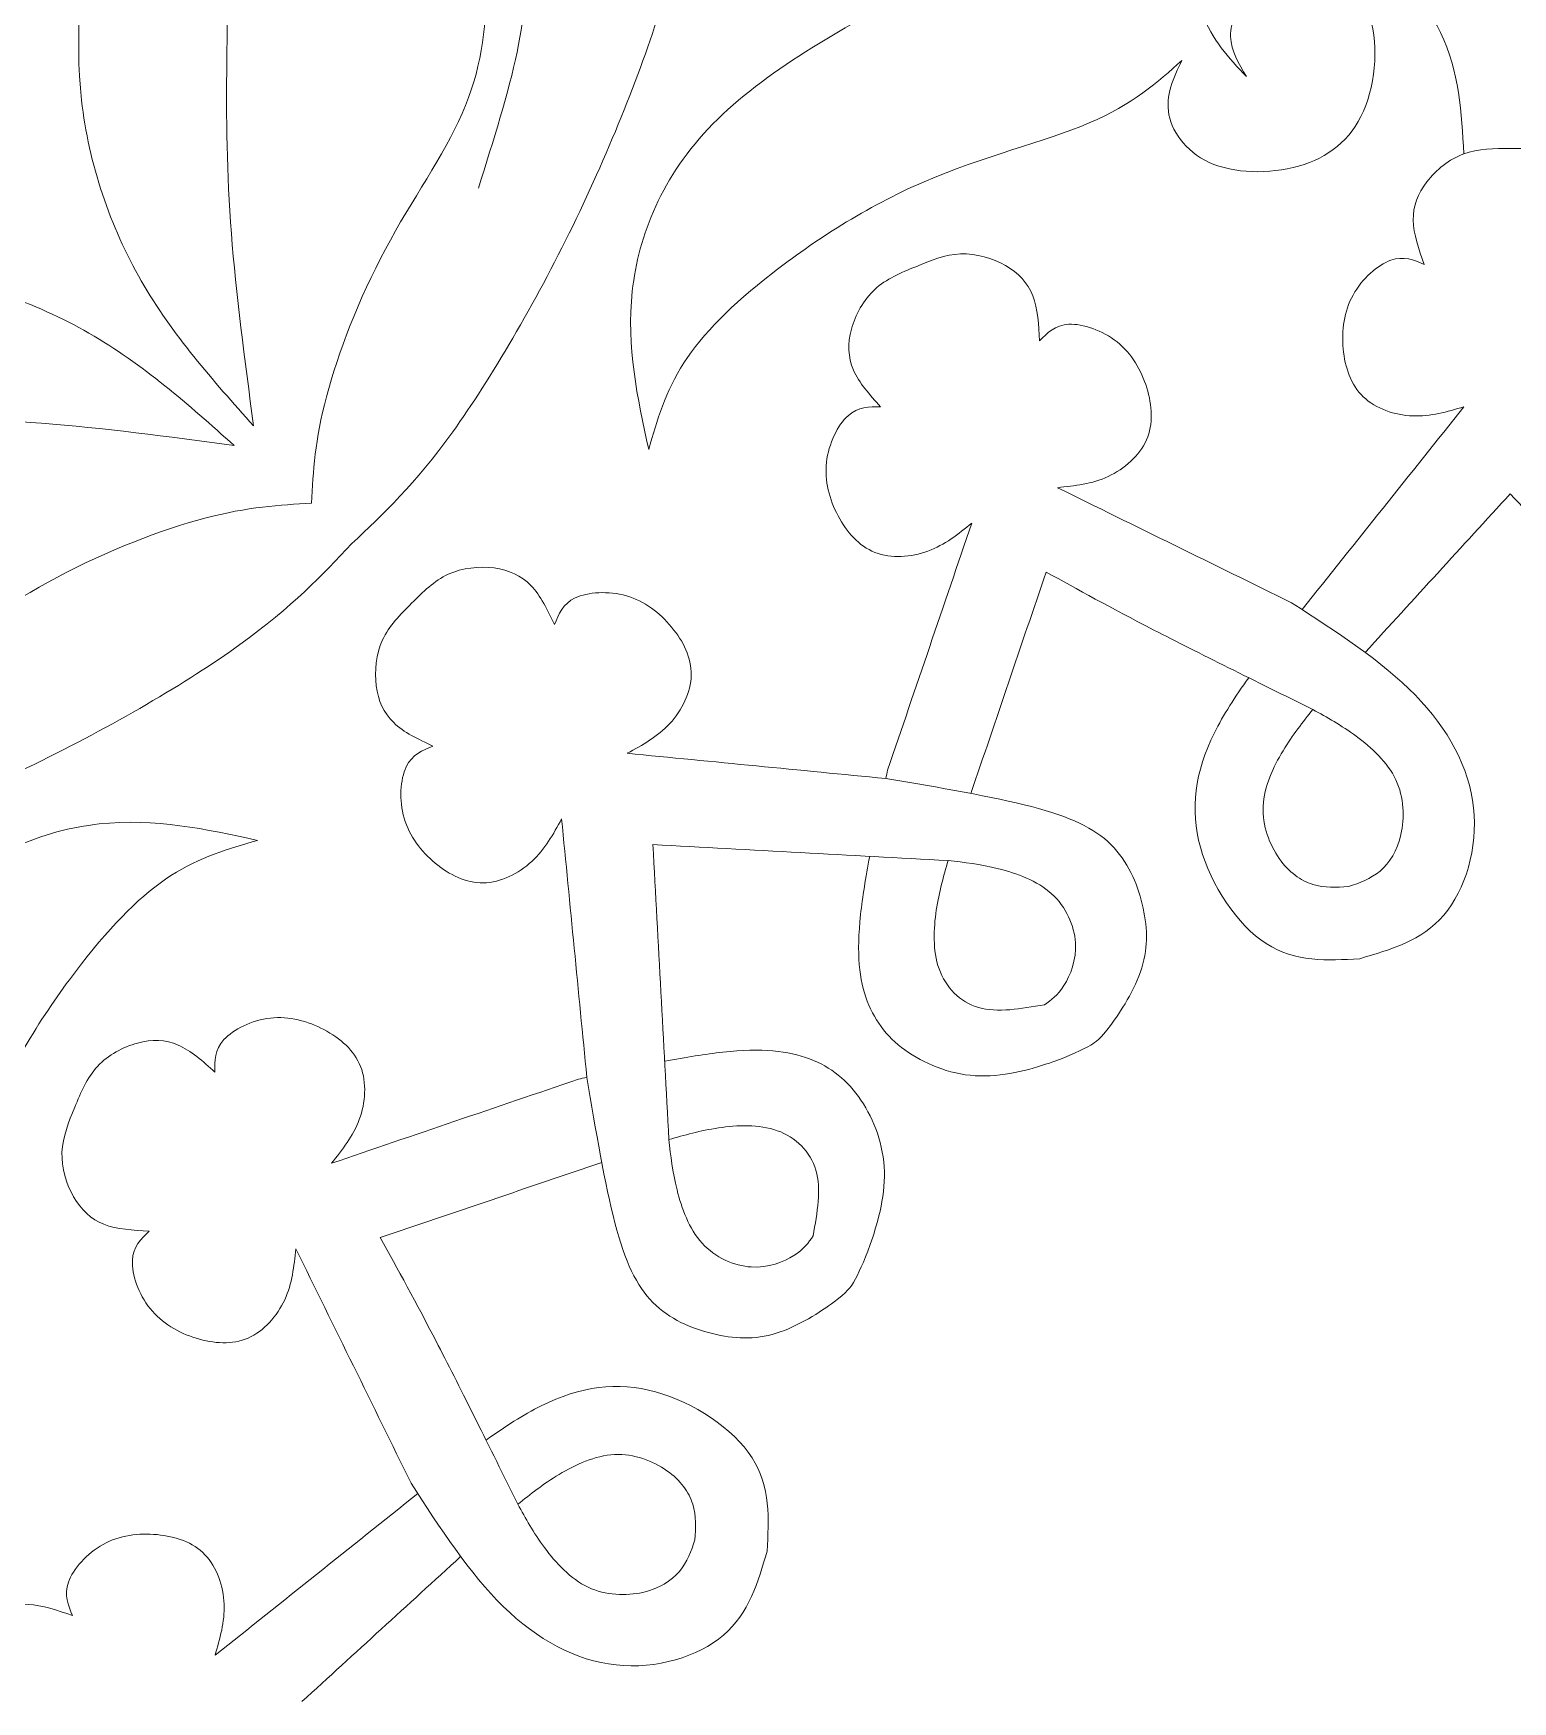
# Model space of a CAD drawing. Header units: millimetres. Extents: x -49.7 to 16.7, y -35.8 to 30.6.
# Drawn here: x -21.95 to -16.45, y -2.59 to 3.62 of the extents above; entities that cross this region are included whole.
import ezdxf

# ---------------------------------------------------------------- set-up
doc = ezdxf.new("R2010")
doc.units = ezdxf.units.MM
doc.header["$MEASUREMENT"] = 0
doc.layers.add('Layer 1', color=7, linetype='Continuous')

msp = doc.modelspace()

# ---------------------------------------------------------------- linework, layer by layer
at = {"layer": 'Layer 1', "lineweight": 9}
for points, knots in [([(4.9302, 18.8028), (-6.8815, 30.6145), (-26.0394, 30.6145), (-37.8511, 18.8028), (-37.8511, 18.8028), (-49.6628, 6.991), (-49.6628, -12.1668), (-37.8511, -23.9785), (-37.8511, -23.9785), (-26.0394, -35.7903), (-6.8815, -35.7903), (4.9302, -23.9785), (4.9302, -23.9785), (16.7419, -12.1668), (16.7419, 6.991), (4.9302, 18.8028)], [0, 0, 0, 0, 0.2, 0.2, 0.2, 0.2, 0.4, 0.4, 0.4, 0.4, 0.6, 0.6, 0.6, 0.6, 1, 1, 1, 1]), ([(-20.7684, 1.72), (-20.651, 1.8302), (-20.5336, 1.9404), (-20.3928, 2.1361), (-20.3928, 2.1361), (-20.2519, 2.3318), (-20.0876, 2.6129), (-19.947, 2.9014), (-19.947, 2.9014), (-19.8064, 3.1899), (-19.6895, 3.4857), (-19.611, 3.7395), (-19.611, 3.7395), (-19.5325, 3.9933), (-19.4923, 4.2051), (-19.37, 4.4808), (-19.37, 4.4808), (-19.2477, 4.7565), (-19.0432, 5.0961), (-18.899, 5.3316), (-18.899, 5.3316), (-18.7547, 5.5672), (-18.6707, 5.6987), (-18.6105, 5.8758), (-18.6105, 5.8758), (-18.5502, 6.0529), (-18.5137, 6.2757), (-18.5155, 6.4746), (-18.5155, 6.4746), (-18.5173, 6.6737), (-18.5575, 6.849), (-18.6378, 7.0151), (-18.6378, 7.0151), (-18.7182, 7.1813), (-18.8387, 7.3383), (-18.9391, 7.4479), (-18.9391, 7.4479), (-19.0395, 7.5574), (-19.1199, 7.6195), (-19.2002, 7.6816)], [0, 0, 0, 0, 0.090909, 0.090909, 0.090909, 0.090909, 0.181818, 0.181818, 0.181818, 0.181818, 0.272727, 0.272727, 0.272727, 0.272727, 0.363636, 0.363636, 0.363636, 0.363636, 0.454545, 0.454545, 0.454545, 0.454545, 0.545455, 0.545455, 0.545455, 0.545455, 0.636364, 0.636364, 0.636364, 0.636364, 0.727273, 0.727273, 0.727273, 0.727273, 0.818182, 0.818182, 0.818182, 0.818182, 1, 1, 1, 1]), ([(-16.6334, 3.1699), (-16.6417, 3.3227), (-16.6502, 3.4754), (-16.7201, 3.6212), (-16.7201, 3.6212), (-16.79, 3.7669), (-16.9215, 3.9057), (-17.1022, 4.0517), (-17.1022, 4.0517), (-17.283, 4.1978), (-17.5131, 4.3512), (-17.8582, 4.5027), (-17.8582, 4.5027), (-18.2033, 4.6543), (-18.6634, 4.804), (-19.0432, 5.045), (-19.0432, 5.045), (-19.05, 5.0493), (-19.0568, 5.0537), (-19.0636, 5.0581)], [0, 0, 0, 0, 0.166667, 0.166667, 0.166667, 0.166667, 0.333333, 0.333333, 0.333333, 0.333333, 0.5, 0.5, 0.5, 0.5, 0.666667, 0.666667, 0.666667, 0.666667, 1, 1, 1, 1]), ([(-20.9186, 1.8703), (-20.912, 1.9879), (-20.9053, 2.1056), (-20.8628, 2.2663), (-20.8628, 2.2663), (-20.8203, 2.4271), (-20.742, 2.631), (-20.6437, 2.8149), (-20.6437, 2.8149), (-20.5454, 2.9988), (-20.4271, 3.1626), (-20.3579, 3.3201), (-20.3579, 3.3201), (-20.2887, 3.4776), (-20.2687, 3.6287), (-20.2678, 3.798), (-20.2678, 3.798), (-20.2669, 3.9673), (-20.2851, 4.1548), (-20.2332, 4.2868), (-20.2332, 4.2868), (-20.1813, 4.4188), (-20.0593, 4.4953), (-19.9519, 4.5017), (-19.9519, 4.5017), (-19.8445, 4.508), (-19.7516, 4.4443), (-19.7034, 4.3551), (-19.7034, 4.3551), (-19.6552, 4.2659), (-19.6515, 4.1512), (-19.6761, 4.0629), (-19.6761, 4.0629), (-19.7006, 3.9746), (-19.7535, 3.9127), (-19.819, 3.8781), (-19.819, 3.8781), (-19.8845, 3.8435), (-19.9628, 3.8362), (-20.0138, 3.8508), (-20.0138, 3.8508), (-20.0648, 3.8653), (-20.0885, 3.9018), (-20.1121, 3.9382), (-20.1121, 3.9382), (-20.1176, 3.818), (-20.123, 3.6979), (-20.154, 3.5486), (-20.154, 3.5486), (-20.1849, 3.3993), (-20.2414, 3.2208), (-20.2978, 3.0425)], [0, 0, 0, 0, 0.071429, 0.071429, 0.071429, 0.071429, 0.142857, 0.142857, 0.142857, 0.142857, 0.214286, 0.214286, 0.214286, 0.214286, 0.285714, 0.285714, 0.285714, 0.285714, 0.357143, 0.357143, 0.357143, 0.357143, 0.428571, 0.428571, 0.428571, 0.428571, 0.5, 0.5, 0.5, 0.5, 0.571429, 0.571429, 0.571429, 0.571429, 0.642857, 0.642857, 0.642857, 0.642857, 0.714286, 0.714286, 0.714286, 0.714286, 0.785714, 0.785714, 0.785714, 0.785714, 0.857143, 0.857143, 0.857143, 0.857143, 1, 1, 1, 1]), ([(-17.4047, 4.2666), (-17.4806, 4.1845), (-17.5566, 4.1023), (-17.5954, 4.002), (-17.5954, 4.002), (-17.6343, 3.9018), (-17.6361, 3.7834), (-17.6043, 3.6897), (-17.6043, 3.6897), (-17.5724, 3.5959), (-17.5069, 3.5267), (-17.4413, 3.4575), (-17.4413, 3.4575), (-17.4704, 3.5049), (-17.4996, 3.5522), (-17.5005, 3.6068), (-17.5005, 3.6068), (-17.5014, 3.6614), (-17.4741, 3.7234), (-17.4277, 3.7679), (-17.4277, 3.7679), (-17.3812, 3.8126), (-17.3157, 3.8399), (-17.232, 3.839), (-17.232, 3.839), (-17.1482, 3.8381), (-17.0462, 3.8089), (-16.998, 3.7152), (-16.998, 3.7152), (-16.9497, 3.6214), (-16.9552, 3.463), (-16.998, 3.3492), (-16.998, 3.3492), (-17.0408, 3.2354), (-17.1209, 3.1662), (-17.2274, 3.1308), (-17.2274, 3.1308), (-17.3339, 3.0953), (-17.4668, 3.0934), (-17.5624, 3.1307), (-17.5624, 3.1307), (-17.6579, 3.1681), (-17.7163, 3.2445), (-17.7299, 3.3155), (-17.7299, 3.3155), (-17.7436, 3.3865), (-17.7126, 3.4521), (-17.6816, 3.5176), (-17.6816, 3.5176), (-17.7726, 3.4357), (-17.8637, 3.3538), (-18.0266, 3.2846), (-18.0266, 3.2846), (-18.1896, 3.2154), (-18.4244, 3.159), (-18.6402, 3.0661), (-18.6402, 3.0661), (-18.8559, 2.9733), (-19.0525, 2.844), (-19.2045, 2.7257), (-19.2045, 2.7257), (-19.3566, 2.6073), (-19.464, 2.4999), (-19.5332, 2.3925), (-19.5332, 2.3925), (-19.6023, 2.2851), (-19.6333, 2.1776), (-19.6643, 2.0702), (-19.6643, 2.0702), (-19.7061, 2.2614), (-19.748, 2.4526), (-19.7253, 2.6592), (-19.7253, 2.6592), (-19.7025, 2.8658), (-19.6151, 3.088), (-19.4258, 3.281), (-19.4258, 3.281), (-19.2364, 3.4739), (-18.9451, 3.6378), (-18.683, 3.7752), (-18.683, 3.7752), (-18.4208, 3.9127), (-18.1877, 4.0238), (-18.0355, 4.1316), (-18.0355, 4.1316), (-17.8832, 4.2394), (-17.8117, 4.3441), (-17.7402, 4.4488)], [0, 0, 0, 0, 0.043478, 0.043478, 0.043478, 0.043478, 0.086957, 0.086957, 0.086957, 0.086957, 0.130435, 0.130435, 0.130435, 0.130435, 0.173913, 0.173913, 0.173913, 0.173913, 0.217391, 0.217391, 0.217391, 0.217391, 0.26087, 0.26087, 0.26087, 0.26087, 0.304348, 0.304348, 0.304348, 0.304348, 0.347826, 0.347826, 0.347826, 0.347826, 0.391304, 0.391304, 0.391304, 0.391304, 0.434783, 0.434783, 0.434783, 0.434783, 0.478261, 0.478261, 0.478261, 0.478261, 0.521739, 0.521739, 0.521739, 0.521739, 0.565217, 0.565217, 0.565217, 0.565217, 0.608696, 0.608696, 0.608696, 0.608696, 0.652174, 0.652174, 0.652174, 0.652174, 0.695652, 0.695652, 0.695652, 0.695652, 0.73913, 0.73913, 0.73913, 0.73913, 0.782609, 0.782609, 0.782609, 0.782609, 0.826087, 0.826087, 0.826087, 0.826087, 0.869565, 0.869565, 0.869565, 0.869565, 0.913043, 0.913043, 0.913043, 0.913043, 1, 1, 1, 1]), ([(-21.2191, 4.1578), (-21.2252, 3.9407), (-21.2312, 3.7237), (-21.2333, 3.5133), (-21.2333, 3.5133), (-21.2354, 3.3028), (-21.2336, 3.0989), (-21.2163, 2.874), (-21.2163, 2.874), (-21.199, 2.6492), (-21.1662, 2.4034), (-21.1335, 2.1576), (-21.1335, 2.1576), (-21.2845, 2.327), (-21.4357, 2.4963), (-21.5513, 2.6974), (-21.5513, 2.6974), (-21.6669, 2.8986), (-21.747, 3.1317), (-21.7734, 3.3699), (-21.7734, 3.3699), (-21.7997, 3.6081), (-21.7723, 3.8514), (-21.745, 4.0948)], [0, 0, 0, 0, 0.142857, 0.142857, 0.142857, 0.142857, 0.285714, 0.285714, 0.285714, 0.285714, 0.428571, 0.428571, 0.428571, 0.428571, 0.571429, 0.571429, 0.571429, 0.571429, 0.714286, 0.714286, 0.714286, 0.714286, 1, 1, 1, 1]), ([(-16.4605, 3.1898), (-16.5198, 3.1898), (-16.5791, 3.1899), (-16.6334, 3.1699), (-16.6334, 3.1699), (-16.6876, 3.1499), (-16.7367, 3.1098), (-16.7704, 3.0661), (-16.7704, 3.0661), (-16.8041, 3.0224), (-16.8223, 2.9751), (-16.8214, 2.9232), (-16.8214, 2.9232), (-16.8205, 2.8713), (-16.8005, 2.8149), (-16.7805, 2.7584), (-16.7805, 2.7584), (-16.8187, 2.7748), (-16.8569, 2.7912), (-16.9051, 2.7739), (-16.9051, 2.7739), (-16.9534, 2.7566), (-17.0117, 2.7056), (-17.0453, 2.6447), (-17.0453, 2.6447), (-17.079, 2.5837), (-17.0882, 2.5127), (-17.0818, 2.4444), (-17.0818, 2.4444), (-17.0754, 2.3761), (-17.0535, 2.3106), (-17.0071, 2.266), (-17.0071, 2.266), (-16.9607, 2.2214), (-16.8897, 2.1977), (-16.8233, 2.195), (-16.8233, 2.195), (-16.7568, 2.1922), (-16.6949, 2.2105), (-16.633, 2.2287), (-16.633, 2.2287), (-16.8335, 1.9773), (-17.034, 1.7259), (-17.2345, 1.4745)], [0, 0, 0, 0, 0.083333, 0.083333, 0.083333, 0.083333, 0.166667, 0.166667, 0.166667, 0.166667, 0.25, 0.25, 0.25, 0.25, 0.333333, 0.333333, 0.333333, 0.333333, 0.416667, 0.416667, 0.416667, 0.416667, 0.5, 0.5, 0.5, 0.5, 0.583333, 0.583333, 0.583333, 0.583333, 0.666667, 0.666667, 0.666667, 0.666667, 0.75, 0.75, 0.75, 0.75, 0.833333, 0.833333, 0.833333, 0.833333, 1, 1, 1, 1]), ([(-16.4605, 3.1898), (-16.4012, 3.1898), (-16.3419, 3.1899), (-16.2876, 3.1699), (-16.2876, 3.1699), (-16.2334, 3.1499), (-16.1843, 3.1098), (-16.1506, 3.0661), (-16.1506, 3.0661), (-16.1169, 3.0224), (-16.0987, 2.9751), (-16.0996, 2.9232), (-16.0996, 2.9232), (-16.1005, 2.8713), (-16.1206, 2.8149), (-16.1406, 2.7584), (-16.1406, 2.7584), (-16.1023, 2.7748), (-16.0641, 2.7912), (-16.0159, 2.7739), (-16.0159, 2.7739), (-15.9676, 2.7566), (-15.9093, 2.7056), (-15.8757, 2.6447), (-15.8757, 2.6447), (-15.842, 2.5837), (-15.8328, 2.5127), (-15.8392, 2.4444), (-15.8392, 2.4444), (-15.8456, 2.3761), (-15.8675, 2.3106), (-15.9139, 2.266), (-15.9139, 2.266), (-15.9603, 2.2214), (-16.0313, 2.1977), (-16.0977, 2.195), (-16.0977, 2.195), (-16.1642, 2.1922), (-16.2261, 2.2105), (-16.288, 2.2287), (-16.288, 2.2287), (-16.0875, 1.9773), (-15.887, 1.7259), (-15.6865, 1.4745)], [0, 0, 0, 0, 0.083333, 0.083333, 0.083333, 0.083333, 0.166667, 0.166667, 0.166667, 0.166667, 0.25, 0.25, 0.25, 0.25, 0.333333, 0.333333, 0.333333, 0.333333, 0.416667, 0.416667, 0.416667, 0.416667, 0.5, 0.5, 0.5, 0.5, 0.583333, 0.583333, 0.583333, 0.583333, 0.666667, 0.666667, 0.666667, 0.666667, 0.75, 0.75, 0.75, 0.75, 0.833333, 0.833333, 0.833333, 0.833333, 1, 1, 1, 1]), ([(-18.6716, 2.7501), (-18.6168, 2.7728), (-18.562, 2.7955), (-18.5043, 2.7977), (-18.5043, 2.7977), (-18.4465, 2.8), (-18.3857, 2.7818), (-18.3379, 2.7543), (-18.3379, 2.7543), (-18.2901, 2.7269), (-18.2551, 2.6901), (-18.2361, 2.6418), (-18.2361, 2.6418), (-18.2171, 2.5935), (-18.214, 2.5337), (-18.2109, 2.4739), (-18.2109, 2.4739), (-18.1819, 2.5037), (-18.1528, 2.5334), (-18.1016, 2.5359), (-18.1016, 2.5359), (-18.0505, 2.5384), (-17.9771, 2.5136), (-17.9227, 2.4701), (-17.9227, 2.4701), (-17.8682, 2.4267), (-17.8326, 2.3646), (-17.8123, 2.2991), (-17.8123, 2.2991), (-17.7921, 2.2335), (-17.7872, 2.1646), (-17.8131, 2.1057), (-17.8131, 2.1057), (-17.8389, 2.0467), (-17.8954, 1.9976), (-17.9558, 1.9697), (-17.9558, 1.9697), (-18.0161, 1.9417), (-18.0803, 1.9349), (-18.1444, 1.928), (-18.1444, 1.928), (-17.8542, 1.7852), (-17.5639, 1.6424), (-17.2736, 1.4997)], [0, 0, 0, 0, 0.083333, 0.083333, 0.083333, 0.083333, 0.166667, 0.166667, 0.166667, 0.166667, 0.25, 0.25, 0.25, 0.25, 0.333333, 0.333333, 0.333333, 0.333333, 0.416667, 0.416667, 0.416667, 0.416667, 0.5, 0.5, 0.5, 0.5, 0.583333, 0.583333, 0.583333, 0.583333, 0.666667, 0.666667, 0.666667, 0.666667, 0.75, 0.75, 0.75, 0.75, 0.833333, 0.833333, 0.833333, 0.833333, 1, 1, 1, 1]), ([(-23.2061, 2.1708), (-22.9891, 2.1768), (-22.772, 2.1829), (-22.5616, 2.1849), (-22.5616, 2.1849), (-22.3512, 2.1871), (-22.1472, 2.1852), (-21.9224, 2.168), (-21.9224, 2.168), (-21.6976, 2.1507), (-21.4518, 2.1179), (-21.206, 2.0851), (-21.206, 2.0851), (-21.3753, 2.2362), (-21.5446, 2.3874), (-21.7458, 2.5029), (-21.7458, 2.5029), (-21.947, 2.6185), (-22.18, 2.6987), (-22.4182, 2.725), (-22.4182, 2.725), (-22.6564, 2.7514), (-22.8998, 2.724), (-23.1432, 2.6966)], [0, 0, 0, 0, 0.142857, 0.142857, 0.142857, 0.142857, 0.285714, 0.285714, 0.285714, 0.285714, 0.428571, 0.428571, 0.428571, 0.428571, 0.571429, 0.571429, 0.571429, 0.571429, 0.714286, 0.714286, 0.714286, 0.714286, 1, 1, 1, 1]), ([(-18.6716, 2.7501), (-18.7264, 2.7274), (-18.7812, 2.7047), (-18.8236, 2.6655), (-18.8236, 2.6655), (-18.866, 2.6262), (-18.8961, 2.5704), (-18.9105, 2.5172), (-18.9105, 2.5172), (-18.9249, 2.4639), (-18.9236, 2.4132), (-18.903, 2.3656), (-18.903, 2.3656), (-18.8823, 2.318), (-18.8421, 2.2735), (-18.8021, 2.2291), (-18.8021, 2.2291), (-18.8436, 2.2295), (-18.8852, 2.2301), (-18.9232, 2.1956), (-18.9232, 2.1956), (-18.9611, 2.1612), (-18.9955, 2.0918), (-19.0032, 2.0226), (-19.0032, 2.0226), (-19.011, 1.9533), (-18.9923, 1.8842), (-18.9603, 1.8236), (-18.9603, 1.8236), (-18.9282, 1.7629), (-18.8829, 1.7108), (-18.823, 1.6873), (-18.823, 1.6873), (-18.763, 1.6639), (-18.6884, 1.6692), (-18.6259, 1.6921), (-18.6259, 1.6921), (-18.5635, 1.715), (-18.5132, 1.7555), (-18.463, 1.796), (-18.463, 1.796), (-18.5674, 1.4898), (-18.6717, 1.1836), (-18.776, 0.8774)], [0, 0, 0, 0, 0.083333, 0.083333, 0.083333, 0.083333, 0.166667, 0.166667, 0.166667, 0.166667, 0.25, 0.25, 0.25, 0.25, 0.333333, 0.333333, 0.333333, 0.333333, 0.416667, 0.416667, 0.416667, 0.416667, 0.5, 0.5, 0.5, 0.5, 0.583333, 0.583333, 0.583333, 0.583333, 0.666667, 0.666667, 0.666667, 0.666667, 0.75, 0.75, 0.75, 0.75, 0.833333, 0.833333, 0.833333, 0.833333, 1, 1, 1, 1]), ([(-20.9186, 1.8703), (-21.0362, 1.8636), (-21.1539, 1.8569), (-21.3147, 1.8145), (-21.3147, 1.8145), (-21.4754, 1.772), (-21.6793, 1.6937), (-21.8632, 1.5954), (-21.8632, 1.5954), (-22.0471, 1.4971), (-22.2109, 1.3787), (-22.3684, 1.3096), (-22.3684, 1.3096), (-22.5259, 1.2404), (-22.6771, 1.2203), (-22.8463, 1.2194), (-22.8463, 1.2194), (-23.0156, 1.2185), (-23.2032, 1.2367), (-23.3351, 1.1848), (-23.3351, 1.1848), (-23.4672, 1.133), (-23.5436, 1.011), (-23.55, 0.9036), (-23.55, 0.9036), (-23.5564, 0.7961), (-23.4926, 0.7033), (-23.4034, 0.6551), (-23.4034, 0.6551), (-23.3142, 0.6068), (-23.1995, 0.6031), (-23.1112, 0.6277), (-23.1112, 0.6277), (-23.0229, 0.6523), (-22.961, 0.7051), (-22.9264, 0.7707), (-22.9264, 0.7707), (-22.8919, 0.8362), (-22.8846, 0.9145), (-22.8991, 0.9655), (-22.8991, 0.9655), (-22.9137, 1.0164), (-22.9501, 1.0401), (-22.9865, 1.0638), (-22.9865, 1.0638), (-22.8664, 1.0692), (-22.7462, 1.0747), (-22.5969, 1.1056), (-22.5969, 1.1056), (-22.4477, 1.1366), (-22.2692, 1.1931), (-22.0908, 1.2495)], [0, 0, 0, 0, 0.071429, 0.071429, 0.071429, 0.071429, 0.142857, 0.142857, 0.142857, 0.142857, 0.214286, 0.214286, 0.214286, 0.214286, 0.285714, 0.285714, 0.285714, 0.285714, 0.357143, 0.357143, 0.357143, 0.357143, 0.428571, 0.428571, 0.428571, 0.428571, 0.5, 0.5, 0.5, 0.5, 0.571429, 0.571429, 0.571429, 0.571429, 0.642857, 0.642857, 0.642857, 0.642857, 0.714286, 0.714286, 0.714286, 0.714286, 0.785714, 0.785714, 0.785714, 0.785714, 0.857143, 0.857143, 0.857143, 0.857143, 1, 1, 1, 1]), ([(-20.7684, 1.72), (-20.8785, 1.6026), (-20.9888, 1.4852), (-21.1844, 1.3444), (-21.1844, 1.3444), (-21.3801, 1.2035), (-21.6613, 1.0392), (-21.9498, 0.8987), (-21.9498, 0.8987), (-22.2383, 0.758), (-22.5341, 0.6412), (-22.7878, 0.5627), (-22.7878, 0.5627), (-23.0416, 0.4842), (-23.2535, 0.444), (-23.5291, 0.3217), (-23.5291, 0.3217), (-23.8049, 0.1993), (-24.1445, -0.0052), (-24.38, -0.1494), (-24.38, -0.1494), (-24.6155, -0.2937), (-24.747, -0.3776), (-24.9241, -0.4379), (-24.9241, -0.4379), (-25.1012, -0.4982), (-25.324, -0.5347), (-25.523, -0.5329), (-25.523, -0.5329), (-25.722, -0.531), (-25.8973, -0.4909), (-26.0635, -0.4105), (-26.0635, -0.4105), (-26.2296, -0.3302), (-26.3866, -0.2097), (-26.4962, -0.1093), (-26.4962, -0.1093), (-26.6058, -0.0088), (-26.6678, 0.0715), (-26.7299, 0.1518)], [0, 0, 0, 0, 0.090909, 0.090909, 0.090909, 0.090909, 0.181818, 0.181818, 0.181818, 0.181818, 0.272727, 0.272727, 0.272727, 0.272727, 0.363636, 0.363636, 0.363636, 0.363636, 0.454545, 0.454545, 0.454545, 0.454545, 0.545455, 0.545455, 0.545455, 0.545455, 0.636364, 0.636364, 0.636364, 0.636364, 0.727273, 0.727273, 0.727273, 0.727273, 0.818182, 0.818182, 0.818182, 0.818182, 1, 1, 1, 1]), ([(-20.5462, 1.4978), (-20.5042, 1.5397), (-20.4622, 1.5816), (-20.4097, 1.6057), (-20.4097, 1.6057), (-20.3572, 1.6299), (-20.2941, 1.6363), (-20.2394, 1.6292), (-20.2394, 1.6292), (-20.1847, 1.6221), (-20.1383, 1.6015), (-20.1022, 1.5642), (-20.1022, 1.5642), (-20.0662, 1.5269), (-20.0405, 1.4728), (-20.0147, 1.4187), (-20.0147, 1.4187), (-19.9993, 1.4574), (-19.9838, 1.496), (-19.9375, 1.5179), (-19.9375, 1.5179), (-19.8912, 1.5397), (-19.8139, 1.5449), (-19.747, 1.5256), (-19.747, 1.5256), (-19.68, 1.5063), (-19.6233, 1.4625), (-19.5796, 1.4097), (-19.5796, 1.4097), (-19.5358, 1.3569), (-19.5049, 1.2952), (-19.5062, 1.2308), (-19.5062, 1.2308), (-19.5075, 1.1664), (-19.541, 1.0995), (-19.586, 1.0506), (-19.586, 1.0506), (-19.6311, 1.0017), (-19.6878, 0.9707), (-19.7444, 0.9398), (-19.7444, 0.9398), (-19.4239, 0.9085), (-19.1033, 0.8773), (-18.7827, 0.846)], [0, 0, 0, 0, 0.083333, 0.083333, 0.083333, 0.083333, 0.166667, 0.166667, 0.166667, 0.166667, 0.25, 0.25, 0.25, 0.25, 0.333333, 0.333333, 0.333333, 0.333333, 0.416667, 0.416667, 0.416667, 0.416667, 0.5, 0.5, 0.5, 0.5, 0.583333, 0.583333, 0.583333, 0.583333, 0.666667, 0.666667, 0.666667, 0.666667, 0.75, 0.75, 0.75, 0.75, 0.833333, 0.833333, 0.833333, 0.833333, 1, 1, 1, 1]), ([(-18.1865, 1.6141), (-18.0687, 1.5489), (-17.9507, 1.4837), (-17.7854, 1.3985), (-17.7854, 1.3985), (-17.6201, 1.3132), (-17.4074, 1.2079), (-17.1946, 1.1026)], [0, 0, 0, 0, 0.333333, 0.333333, 0.333333, 0.333333, 1, 1, 1, 1]), ([(-20.5462, 1.4978), (-20.5881, 1.4558), (-20.6299, 1.4139), (-20.6541, 1.3614), (-20.6541, 1.3614), (-20.6782, 1.3088), (-20.6847, 1.2457), (-20.6776, 1.191), (-20.6776, 1.191), (-20.6705, 1.1363), (-20.6499, 1.0899), (-20.6126, 1.0539), (-20.6126, 1.0539), (-20.5753, 1.0179), (-20.5211, 0.9921), (-20.4671, 0.9664), (-20.4671, 0.9664), (-20.5057, 0.9509), (-20.5443, 0.9355), (-20.5662, 0.8892), (-20.5662, 0.8892), (-20.5881, 0.8428), (-20.5932, 0.7655), (-20.5739, 0.6986), (-20.5739, 0.6986), (-20.5546, 0.6317), (-20.5109, 0.575), (-20.4581, 0.5313), (-20.4581, 0.5313), (-20.4053, 0.4875), (-20.3435, 0.4566), (-20.2791, 0.4579), (-20.2791, 0.4579), (-20.2148, 0.4592), (-20.1478, 0.4927), (-20.0989, 0.5377), (-20.0989, 0.5377), (-20.05, 0.5827), (-20.0191, 0.6394), (-19.9882, 0.6961), (-19.9882, 0.6961), (-19.9569, 0.3755), (-19.9257, 0.0549), (-19.8944, -0.2656)], [0, 0, 0, 0, 0.083333, 0.083333, 0.083333, 0.083333, 0.166667, 0.166667, 0.166667, 0.166667, 0.25, 0.25, 0.25, 0.25, 0.333333, 0.333333, 0.333333, 0.333333, 0.416667, 0.416667, 0.416667, 0.416667, 0.5, 0.5, 0.5, 0.5, 0.583333, 0.583333, 0.583333, 0.583333, 0.666667, 0.666667, 0.666667, 0.666667, 0.75, 0.75, 0.75, 0.75, 0.833333, 0.833333, 0.833333, 0.833333, 1, 1, 1, 1]), ([(-17.0205, 0.1759), (-16.9047, 0.2096), (-16.7888, 0.2433), (-16.7079, 0.3378), (-16.7079, 0.3378), (-16.6269, 0.4323), (-16.5808, 0.5877), (-16.5969, 0.7373), (-16.5969, 0.7373), (-16.6129, 0.8869), (-16.6912, 1.0307), (-16.8144, 1.1568), (-16.8144, 1.1568), (-16.9375, 1.2829), (-17.1056, 1.3913), (-17.2736, 1.4997)], [0, 0, 0, 0, 0.2, 0.2, 0.2, 0.2, 0.4, 0.4, 0.4, 0.4, 0.6, 0.6, 0.6, 0.6, 1, 1, 1, 1]), ([(-17.0205, 0.1759), (-17.14, 0.1689), (-17.2595, 0.1619), (-17.3678, 0.2318), (-17.3678, 0.2318), (-17.4762, 0.3018), (-17.5735, 0.4487), (-17.6128, 0.5906), (-17.6128, 0.5906), (-17.6521, 0.7325), (-17.6335, 0.8695), (-17.5608, 1.0159), (-17.5608, 1.0159), (-17.5277, 1.0826), (-17.4835, 1.1512), (-17.4331, 1.2208)], [0, 0, 0, 0, 0.2, 0.2, 0.2, 0.2, 0.4, 0.4, 0.4, 0.4, 0.6, 0.6, 0.6, 0.6, 1, 1, 1, 1]), ([(-17.0623, 0.444), (-17.1066, 0.4411), (-17.1509, 0.4382), (-17.1951, 0.4523), (-17.1951, 0.4523), (-17.2394, 0.4662), (-17.2838, 0.4972), (-17.3197, 0.5483), (-17.3197, 0.5483), (-17.3556, 0.5994), (-17.3832, 0.6708), (-17.3797, 0.7432), (-17.3797, 0.7432), (-17.3762, 0.8156), (-17.3416, 0.8891), (-17.3056, 0.9491), (-17.3056, 0.9491), (-17.2695, 1.0092), (-17.2321, 1.0559), (-17.1946, 1.1026)], [0, 0, 0, 0, 0.166667, 0.166667, 0.166667, 0.166667, 0.333333, 0.333333, 0.333333, 0.333333, 0.5, 0.5, 0.5, 0.5, 0.666667, 0.666667, 0.666667, 0.666667, 1, 1, 1, 1]), ([(-17.0623, 0.444), (-17.0212, 0.4582), (-16.98, 0.4722), (-16.9449, 0.502), (-16.9449, 0.502), (-16.9097, 0.5319), (-16.8806, 0.5774), (-16.8669, 0.6383), (-16.8669, 0.6383), (-16.8533, 0.6994), (-16.8552, 0.7759), (-16.8861, 0.8414), (-16.8861, 0.8414), (-16.917, 0.9069), (-16.9771, 0.9616), (-17.0334, 1.0032), (-17.0334, 1.0032), (-17.0896, 1.0449), (-17.1421, 1.0738), (-17.1946, 1.1026)], [0, 0, 0, 0, 0.166667, 0.166667, 0.166667, 0.166667, 0.333333, 0.333333, 0.333333, 0.333333, 0.5, 0.5, 0.5, 0.5, 0.666667, 0.666667, 0.666667, 0.666667, 1, 1, 1, 1]), ([(-18.0199, -0.146), (-18.0019, -0.1339), (-17.9838, -0.1217), (-17.9474, -0.0731), (-17.9474, -0.0731), (-17.911, -0.0244), (-17.8561, 0.0609), (-17.8308, 0.1419), (-17.8308, 0.1419), (-17.8056, 0.223), (-17.8099, 0.3), (-17.8293, 0.3789), (-17.8293, 0.3789), (-17.8487, 0.4579), (-17.8832, 0.5389), (-17.9453, 0.6003), (-17.9453, 0.6003), (-18.0073, 0.6617), (-18.097, 0.7037), (-18.2411, 0.7414), (-18.2411, 0.7414), (-18.3852, 0.7791), (-18.584, 0.8126), (-18.7827, 0.846)], [0, 0, 0, 0, 0.142857, 0.142857, 0.142857, 0.142857, 0.285714, 0.285714, 0.285714, 0.285714, 0.428571, 0.428571, 0.428571, 0.428571, 0.571429, 0.571429, 0.571429, 0.571429, 0.714286, 0.714286, 0.714286, 0.714286, 1, 1, 1, 1]), ([(-23.315, -1.6436), (-23.2328, -1.5677), (-23.1506, -1.4918), (-23.0504, -1.4529), (-23.0504, -1.4529), (-22.9501, -1.4141), (-22.8317, -1.4122), (-22.738, -1.4441), (-22.738, -1.4441), (-22.6443, -1.4759), (-22.5751, -1.5415), (-22.5059, -1.607), (-22.5059, -1.607), (-22.5532, -1.5779), (-22.6006, -1.5488), (-22.6552, -1.5479), (-22.6552, -1.5479), (-22.7098, -1.5469), (-22.7717, -1.5742), (-22.8163, -1.6207), (-22.8163, -1.6207), (-22.8609, -1.6671), (-22.8882, -1.7327), (-22.8873, -1.8164), (-22.8873, -1.8164), (-22.8864, -1.9001), (-22.8572, -2.0021), (-22.7635, -2.0503), (-22.7635, -2.0503), (-22.6698, -2.0986), (-22.5113, -2.0931), (-22.3976, -2.0503), (-22.3976, -2.0503), (-22.2838, -2.0076), (-22.2146, -1.9274), (-22.1791, -1.821), (-22.1791, -1.821), (-22.1436, -1.7145), (-22.1418, -1.5815), (-22.1791, -1.486), (-22.1791, -1.486), (-22.2164, -1.3904), (-22.2929, -1.3321), (-22.3639, -1.3184), (-22.3639, -1.3184), (-22.4349, -1.3048), (-22.5004, -1.3358), (-22.566, -1.3667), (-22.566, -1.3667), (-22.484, -1.2757), (-22.4021, -1.1846), (-22.333, -1.0217), (-22.333, -1.0217), (-22.2638, -0.8588), (-22.2073, -0.6239), (-22.1145, -0.4082), (-22.1145, -0.4082), (-22.0216, -0.1924), (-21.8923, 0.0042), (-21.774, 0.1562), (-21.774, 0.1562), (-21.6557, 0.3082), (-21.5482, 0.4157), (-21.4408, 0.4848), (-21.4408, 0.4848), (-21.3334, 0.554), (-21.226, 0.585), (-21.1186, 0.6159), (-21.1186, 0.6159), (-21.3098, 0.6578), (-21.5009, 0.6997), (-21.7075, 0.6769), (-21.7075, 0.6769), (-21.9142, 0.6542), (-22.1363, 0.5668), (-22.3293, 0.3774), (-22.3293, 0.3774), (-22.5223, 0.1881), (-22.6861, -0.1032), (-22.8236, -0.3654), (-22.8236, -0.3654), (-22.961, -0.6275), (-23.0721, -0.8606), (-23.1799, -1.0129), (-23.1799, -1.0129), (-23.2878, -1.1651), (-23.3925, -1.2366), (-23.4971, -1.3081)], [0, 0, 0, 0, 0.043478, 0.043478, 0.043478, 0.043478, 0.086957, 0.086957, 0.086957, 0.086957, 0.130435, 0.130435, 0.130435, 0.130435, 0.173913, 0.173913, 0.173913, 0.173913, 0.217391, 0.217391, 0.217391, 0.217391, 0.26087, 0.26087, 0.26087, 0.26087, 0.304348, 0.304348, 0.304348, 0.304348, 0.347826, 0.347826, 0.347826, 0.347826, 0.391304, 0.391304, 0.391304, 0.391304, 0.434783, 0.434783, 0.434783, 0.434783, 0.478261, 0.478261, 0.478261, 0.478261, 0.521739, 0.521739, 0.521739, 0.521739, 0.565217, 0.565217, 0.565217, 0.565217, 0.608696, 0.608696, 0.608696, 0.608696, 0.652174, 0.652174, 0.652174, 0.652174, 0.695652, 0.695652, 0.695652, 0.695652, 0.73913, 0.73913, 0.73913, 0.73913, 0.782609, 0.782609, 0.782609, 0.782609, 0.826087, 0.826087, 0.826087, 0.826087, 0.869565, 0.869565, 0.869565, 0.869565, 0.913043, 0.913043, 0.913043, 0.913043, 1, 1, 1, 1]), ([(-18.0199, -0.146), (-18.0558, -0.1645), (-18.0917, -0.1831), (-18.1611, -0.2077), (-18.1611, -0.2077), (-18.2304, -0.2323), (-18.3332, -0.2629), (-18.432, -0.2604), (-18.432, -0.2604), (-18.5307, -0.2579), (-18.6255, -0.2222), (-18.6981, -0.1731), (-18.6981, -0.1731), (-18.7708, -0.1241), (-18.8214, -0.0616), (-18.8517, 0.018), (-18.8517, 0.018), (-18.8821, 0.0976), (-18.8923, 0.1943), (-18.8763, 0.3404), (-18.8763, 0.3404), (-18.8693, 0.4043), (-18.8574, 0.4777), (-18.8426, 0.5565)], [0, 0, 0, 0, 0.142857, 0.142857, 0.142857, 0.142857, 0.285714, 0.285714, 0.285714, 0.285714, 0.428571, 0.428571, 0.428571, 0.428571, 0.571429, 0.571429, 0.571429, 0.571429, 0.714286, 0.714286, 0.714286, 0.714286, 1, 1, 1, 1]), ([(-18.1928, 0.0046), (-18.28, -0.0106), (-18.3673, -0.0259), (-18.4372, -0.0058), (-18.4372, -0.0058), (-18.5072, 0.0143), (-18.56, 0.0697), (-18.5845, 0.1379), (-18.5845, 0.1379), (-18.6089, 0.2061), (-18.6051, 0.2872), (-18.5948, 0.3565), (-18.5948, 0.3565), (-18.5845, 0.4258), (-18.5678, 0.4833), (-18.551, 0.5408)], [0, 0, 0, 0, 0.2, 0.2, 0.2, 0.2, 0.4, 0.4, 0.4, 0.4, 0.6, 0.6, 0.6, 0.6, 1, 1, 1, 1]), ([(-18.1927, 0.0046), (-18.1683, 0.0216), (-18.1438, 0.0388), (-18.1201, 0.0762), (-18.1201, 0.0762), (-18.0964, 0.1135), (-18.0733, 0.1712), (-18.0774, 0.235), (-18.0774, 0.235), (-18.0814, 0.2988), (-18.1124, 0.3688), (-18.166, 0.4175), (-18.166, 0.4175), (-18.2197, 0.4662), (-18.2961, 0.4937), (-18.364, 0.5107), (-18.364, 0.5107), (-18.432, 0.5277), (-18.4915, 0.5342), (-18.551, 0.5408)], [0, 0, 0, 0, 0.166667, 0.166667, 0.166667, 0.166667, 0.333333, 0.333333, 0.333333, 0.333333, 0.5, 0.5, 0.5, 0.5, 0.666667, 0.666667, 0.666667, 0.666667, 1, 1, 1, 1]), ([(-21.7984, -0.3768), (-21.7758, -0.322), (-21.7531, -0.2671), (-21.7138, -0.2247), (-21.7138, -0.2247), (-21.6745, -0.1823), (-21.6187, -0.1522), (-21.5655, -0.1379), (-21.5655, -0.1379), (-21.5122, -0.1234), (-21.4615, -0.1247), (-21.4139, -0.1454), (-21.4139, -0.1454), (-21.3664, -0.1661), (-21.3219, -0.2062), (-21.2774, -0.2463), (-21.2774, -0.2463), (-21.2779, -0.2047), (-21.2784, -0.1631), (-21.244, -0.1252), (-21.244, -0.1252), (-21.2095, -0.0872), (-21.1401, -0.0529), (-21.0709, -0.0451), (-21.0709, -0.0451), (-21.0016, -0.0373), (-20.9326, -0.0561), (-20.8719, -0.0881), (-20.8719, -0.0881), (-20.8113, -0.1201), (-20.7591, -0.1654), (-20.7357, -0.2254), (-20.7357, -0.2254), (-20.7123, -0.2853), (-20.7175, -0.36), (-20.7404, -0.4224), (-20.7404, -0.4224), (-20.7633, -0.4849), (-20.8038, -0.5351), (-20.8444, -0.5853), (-20.8444, -0.5853), (-20.5381, -0.481), (-20.2319, -0.3767), (-19.9257, -0.2724)], [0, 0, 0, 0, 0.083333, 0.083333, 0.083333, 0.083333, 0.166667, 0.166667, 0.166667, 0.166667, 0.25, 0.25, 0.25, 0.25, 0.333333, 0.333333, 0.333333, 0.333333, 0.416667, 0.416667, 0.416667, 0.416667, 0.5, 0.5, 0.5, 0.5, 0.583333, 0.583333, 0.583333, 0.583333, 0.666667, 0.666667, 0.666667, 0.666667, 0.75, 0.75, 0.75, 0.75, 0.833333, 0.833333, 0.833333, 0.833333, 1, 1, 1, 1]), ([(-18.9024, -1.0284), (-18.8838, -0.9925), (-18.8652, -0.9566), (-18.8406, -0.8873), (-18.8406, -0.8873), (-18.8161, -0.8179), (-18.7855, -0.7152), (-18.788, -0.6164), (-18.788, -0.6164), (-18.7905, -0.5176), (-18.8261, -0.4229), (-18.8752, -0.3502), (-18.8752, -0.3502), (-18.9242, -0.2776), (-18.9867, -0.227), (-19.0663, -0.1966), (-19.0663, -0.1966), (-19.1459, -0.1662), (-19.2427, -0.1561), (-19.3887, -0.1721), (-19.3887, -0.1721), (-19.4527, -0.179), (-19.5261, -0.191), (-19.6049, -0.2058)], [0, 0, 0, 0, 0.142857, 0.142857, 0.142857, 0.142857, 0.285714, 0.285714, 0.285714, 0.285714, 0.428571, 0.428571, 0.428571, 0.428571, 0.571429, 0.571429, 0.571429, 0.571429, 0.714286, 0.714286, 0.714286, 0.714286, 1, 1, 1, 1]), ([(-18.9023, -1.0284), (-18.9145, -1.0464), (-18.9266, -1.0645), (-18.9753, -1.1009), (-18.9753, -1.1009), (-19.024, -1.1374), (-19.1092, -1.1922), (-19.1902, -1.2175), (-19.1902, -1.2175), (-19.2713, -1.2428), (-19.3483, -1.2385), (-19.4273, -1.219), (-19.4273, -1.219), (-19.5062, -1.1996), (-19.5872, -1.1651), (-19.6486, -1.103), (-19.6486, -1.103), (-19.7101, -1.041), (-19.752, -0.9514), (-19.7897, -0.8073), (-19.7897, -0.8073), (-19.8275, -0.6631), (-19.8609, -0.4643), (-19.8944, -0.2656)], [0, 0, 0, 0, 0.142857, 0.142857, 0.142857, 0.142857, 0.285714, 0.285714, 0.285714, 0.285714, 0.428571, 0.428571, 0.428571, 0.428571, 0.571429, 0.571429, 0.571429, 0.571429, 0.714286, 0.714286, 0.714286, 0.714286, 1, 1, 1, 1]), ([(-21.7984, -0.3768), (-21.8211, -0.4315), (-21.8438, -0.4863), (-21.8461, -0.5441), (-21.8461, -0.5441), (-21.8483, -0.6018), (-21.8301, -0.6626), (-21.8027, -0.7104), (-21.8027, -0.7104), (-21.7752, -0.7583), (-21.7384, -0.7932), (-21.6902, -0.8123), (-21.6902, -0.8123), (-21.6419, -0.8312), (-21.582, -0.8343), (-21.5222, -0.8374), (-21.5222, -0.8374), (-21.552, -0.8665), (-21.5818, -0.8956), (-21.5843, -0.9467), (-21.5843, -0.9467), (-21.5867, -0.9979), (-21.5619, -1.0713), (-21.5185, -1.1257), (-21.5185, -1.1257), (-21.475, -1.1801), (-21.4129, -1.2158), (-21.3474, -1.236), (-21.3474, -1.236), (-21.2819, -1.2562), (-21.213, -1.2611), (-21.154, -1.2353), (-21.154, -1.2353), (-21.095, -1.2095), (-21.046, -1.1529), (-21.018, -1.0926), (-21.018, -1.0926), (-20.9901, -1.0323), (-20.9832, -0.9681), (-20.9763, -0.9039), (-20.9763, -0.9039), (-20.8336, -1.1941), (-20.6908, -1.4845), (-20.5481, -1.7747)], [0, 0, 0, 0, 0.083333, 0.083333, 0.083333, 0.083333, 0.166667, 0.166667, 0.166667, 0.166667, 0.25, 0.25, 0.25, 0.25, 0.333333, 0.333333, 0.333333, 0.333333, 0.416667, 0.416667, 0.416667, 0.416667, 0.5, 0.5, 0.5, 0.5, 0.583333, 0.583333, 0.583333, 0.583333, 0.666667, 0.666667, 0.666667, 0.666667, 0.75, 0.75, 0.75, 0.75, 0.833333, 0.833333, 0.833333, 0.833333, 1, 1, 1, 1]), ([(-19.0529, -0.8555), (-19.0377, -0.7683), (-19.0225, -0.6811), (-19.0425, -0.6111), (-19.0425, -0.6111), (-19.0626, -0.5411), (-19.1181, -0.4883), (-19.1862, -0.4639), (-19.1862, -0.4639), (-19.2545, -0.4394), (-19.3356, -0.4433), (-19.4048, -0.4536), (-19.4048, -0.4536), (-19.4741, -0.4638), (-19.5316, -0.4806), (-19.5891, -0.4973)], [0, 0, 0, 0, 0.2, 0.2, 0.2, 0.2, 0.4, 0.4, 0.4, 0.4, 0.6, 0.6, 0.6, 0.6, 1, 1, 1, 1]), ([(-19.053, -0.8556), (-19.07, -0.8801), (-19.0871, -0.9045), (-19.1245, -0.9283), (-19.1245, -0.9283), (-19.1618, -0.952), (-19.2196, -0.975), (-19.2833, -0.971), (-19.2833, -0.971), (-19.3471, -0.967), (-19.4171, -0.936), (-19.4658, -0.8823), (-19.4658, -0.8823), (-19.5145, -0.8286), (-19.542, -0.7523), (-19.559, -0.6844), (-19.559, -0.6844), (-19.576, -0.6164), (-19.5826, -0.5568), (-19.5891, -0.4973)], [0, 0, 0, 0, 0.166667, 0.166667, 0.166667, 0.166667, 0.333333, 0.333333, 0.333333, 0.333333, 0.5, 0.5, 0.5, 0.5, 0.666667, 0.666667, 0.666667, 0.666667, 1, 1, 1, 1]), ([(-20.6624, -0.8619), (-20.5973, -0.9797), (-20.5321, -1.0976), (-20.4468, -1.2629), (-20.4468, -1.2629), (-20.3616, -1.4282), (-20.2563, -1.641), (-20.1509, -1.8537)], [0, 0, 0, 0, 0.333333, 0.333333, 0.333333, 0.333333, 1, 1, 1, 1]), ([(-19.2242, -2.0278), (-19.2172, -1.9083), (-19.2102, -1.7888), (-19.2802, -1.6805), (-19.2802, -1.6805), (-19.3501, -1.5721), (-19.497, -1.4748), (-19.6389, -1.4355), (-19.6389, -1.4355), (-19.7808, -1.3962), (-19.9178, -1.4148), (-20.0643, -1.4876), (-20.0643, -1.4876), (-20.1309, -1.5206), (-20.1995, -1.5649), (-20.2692, -1.6152)], [0, 0, 0, 0, 0.2, 0.2, 0.2, 0.2, 0.4, 0.4, 0.4, 0.4, 0.6, 0.6, 0.6, 0.6, 1, 1, 1, 1]), ([(-19.4924, -1.986), (-19.4895, -1.9418), (-19.4866, -1.8975), (-19.5006, -1.8533), (-19.5006, -1.8533), (-19.5146, -1.8089), (-19.5455, -1.7646), (-19.5967, -1.7287), (-19.5967, -1.7287), (-19.6478, -1.6927), (-19.7192, -1.6652), (-19.7916, -1.6687), (-19.7916, -1.6687), (-19.864, -1.6722), (-19.9374, -1.7067), (-19.9974, -1.7428), (-19.9974, -1.7428), (-20.0575, -1.7788), (-20.1042, -1.8162), (-20.1509, -1.8537)], [0, 0, 0, 0, 0.166667, 0.166667, 0.166667, 0.166667, 0.333333, 0.333333, 0.333333, 0.333333, 0.5, 0.5, 0.5, 0.5, 0.666667, 0.666667, 0.666667, 0.666667, 1, 1, 1, 1]), ([(-19.2242, -2.0278), (-19.2579, -2.1436), (-19.2916, -2.2595), (-19.3861, -2.3405), (-19.3861, -2.3405), (-19.4807, -2.4214), (-19.636, -2.4676), (-19.7856, -2.4515), (-19.7856, -2.4515), (-19.9352, -2.4354), (-20.079, -2.3571), (-20.2051, -2.234), (-20.2051, -2.234), (-20.3312, -2.1108), (-20.4397, -1.9428), (-20.5481, -1.7748)], [0, 0, 0, 0, 0.2, 0.2, 0.2, 0.2, 0.4, 0.4, 0.4, 0.4, 0.6, 0.6, 0.6, 0.6, 1, 1, 1, 1]), ([(-22.2381, -2.5878), (-22.2381, -2.5285), (-22.2382, -2.4692), (-22.2182, -2.415), (-22.2182, -2.415), (-22.1982, -2.3608), (-22.1582, -2.3116), (-22.1145, -2.2779), (-22.1145, -2.2779), (-22.0708, -2.2443), (-22.0234, -2.226), (-21.9716, -2.2269), (-21.9716, -2.2269), (-21.9197, -2.2278), (-21.8632, -2.2479), (-21.8068, -2.2679), (-21.8068, -2.2679), (-21.8232, -2.2297), (-21.8396, -2.1914), (-21.8223, -2.1432), (-21.8223, -2.1432), (-21.805, -2.095), (-21.754, -2.0367), (-21.693, -2.003), (-21.693, -2.003), (-21.632, -1.9693), (-21.561, -1.9602), (-21.4927, -1.9666), (-21.4927, -1.9666), (-21.4245, -1.973), (-21.3589, -1.9948), (-21.3143, -2.0412), (-21.3143, -2.0412), (-21.2697, -2.0877), (-21.246, -2.1587), (-21.2433, -2.2251), (-21.2433, -2.2251), (-21.2406, -2.2916), (-21.2588, -2.3535), (-21.277, -2.4154), (-21.277, -2.4154), (-21.0256, -2.2149), (-20.7742, -2.0143), (-20.5229, -1.8138)], [0, 0, 0, 0, 0.083333, 0.083333, 0.083333, 0.083333, 0.166667, 0.166667, 0.166667, 0.166667, 0.25, 0.25, 0.25, 0.25, 0.333333, 0.333333, 0.333333, 0.333333, 0.416667, 0.416667, 0.416667, 0.416667, 0.5, 0.5, 0.5, 0.5, 0.583333, 0.583333, 0.583333, 0.583333, 0.666667, 0.666667, 0.666667, 0.666667, 0.75, 0.75, 0.75, 0.75, 0.833333, 0.833333, 0.833333, 0.833333, 1, 1, 1, 1]), ([(-19.4924, -1.986), (-19.5065, -2.0272), (-19.5206, -2.0684), (-19.5504, -2.1035), (-19.5504, -2.1035), (-19.5802, -2.1386), (-19.6257, -2.1678), (-19.6867, -2.1814), (-19.6867, -2.1814), (-19.7477, -2.1951), (-19.8242, -2.1932), (-19.8898, -2.1623), (-19.8898, -2.1623), (-19.9553, -2.1313), (-20.0099, -2.0712), (-20.0516, -2.015), (-20.0516, -2.015), (-20.0933, -1.9587), (-20.1222, -1.9062), (-20.1509, -1.8537)], [0, 0, 0, 0, 0.166667, 0.166667, 0.166667, 0.166667, 0.333333, 0.333333, 0.333333, 0.333333, 0.5, 0.5, 0.5, 0.5, 0.666667, 0.666667, 0.666667, 0.666667, 1, 1, 1, 1])]:
    msp.add_open_spline(points, degree=3, knots=knots, dxfattribs=at)
for points in [[(-16.4605, 1.9055), (-16.6404, 1.7087), (-16.8204, 1.512), (-17.0002, 1.3153)], [(-16.4605, 1.9055), (-16.2806, 1.7087), (-16.1006, 1.512), (-15.9208, 1.3153)], [(-18.1865, 1.6141), (-18.2797, 1.3396), (-18.373, 1.0651), (-18.4662, 0.7906)], [(-18.7827, 0.846), (-18.7805, 0.8565), (-18.7783, 0.8669), (-18.776, 0.8774)], [(-19.6484, 0.6001), (-19.6287, 0.2343), (-19.6089, -0.1315), (-19.5891, -0.4973)], [(-19.6484, 0.6001), (-19.2827, 0.5803), (-18.9168, 0.5605), (-18.551, 0.5408)], [(-19.8944, -0.2656), (-19.9048, -0.2678), (-19.9153, -0.2701), (-19.9257, -0.2724)], [(-20.6624, -0.8619), (-20.388, -0.7686), (-20.1134, -0.6754), (-19.8389, -0.5821)], [(-20.9539, -2.5878), (-20.7571, -2.4079), (-20.5604, -2.228), (-20.3636, -2.0481)]]:
    msp.add_open_spline(points, degree=3, dxfattribs=at)

doc.saveas('drawing.dxf')
